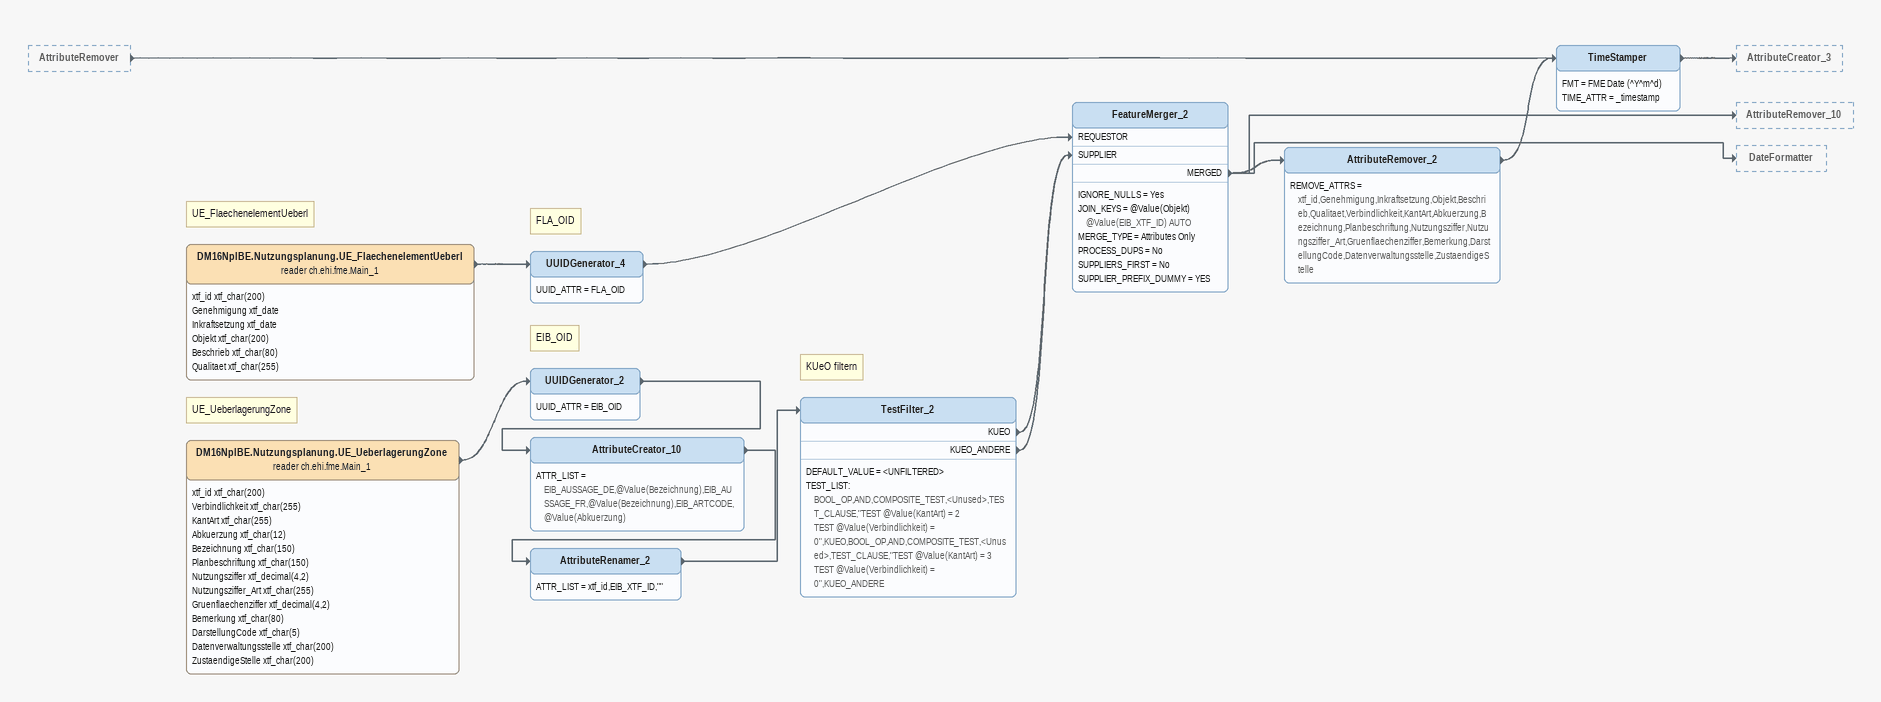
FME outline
AttributeRemover [outside]
    -> TimeStamper
Note: UE_FlaechenelementUeberl
DM16NplBE.Nutzungsplanung.UE_FlaechenelementUeberl (reader ch.ehi.fme.Main_1)
    attributes: xtf_id xtf_char(200), Genehmigung xtf_date, Inkraftsetzung xtf_date, Objekt xtf_char(200), Beschrieb xtf_char(80), Qualitaet xtf_char(255)
    -> UUIDGenerator_4
Note: FLA_OID
UUIDGenerator_4
    UUID_ATTR = FLA_OID
    -> FeatureMerger_2 [REQUESTOR]
Note: UE_UeberlagerungZone
DM16NplBE.Nutzungsplanung.UE_UeberlagerungZone (reader ch.ehi.fme.Main_1)
    attributes: xtf_id xtf_char(200), Verbindlichkeit xtf_char(255), KantArt xtf_char(255), Abkuerzung xtf_char(12), Bezeichnung xtf_char(150), Planbeschriftung xtf_char(150), Nutzungsziffer xtf_decimal(4,2), Nutzungsziffer_Art xtf_char(255), Gruenflaechenziffer xtf_decimal(4,2), Bemerkung xtf_char(80), DarstellungCode xtf_char(5), Datenverwaltungsstelle xtf_char(200), ZustaendigeStelle xtf_char(200)
    -> UUIDGenerator_2
Note: EIB_OID
UUIDGenerator_2
    UUID_ATTR = EIB_OID
    -> AttributeCreator_10
AttributeCreator_10
    ATTR_LIST = EIB_AUSSAGE_DE,@Value(Bezeichnung),EIB_AUSSAGE_FR,@Value(Bezeichnung),EIB_ARTCODE,@Value(Abkuerzung)
    -> AttributeRenamer_2
AttributeRenamer_2
    ATTR_LIST = xtf_id,EIB_XTF_ID,""
    -> TestFilter_2
Note: KUeO filtern
TestFilter_2
    DEFAULT_VALUE = <UNFILTERED>
    TEST_LIST:
      BOOL_OP,AND,COMPOSITE_TEST,<Unused>,TEST_CLAUSE,"TEST @Value(KantArt) = 2
      TEST @Value(Verbindlichkeit) = 0",KUEO,BOOL_OP,AND,COMPOSITE_TEST,<Unused>,TEST_CLAUSE,"TEST @Value(KantArt) = 3
      TEST @Value(Verbindlichkeit) = 0",KUEO_ANDERE
    KUEO -> FeatureMerger_2 [SUPPLIER]
    KUEO_ANDERE -> FeatureMerger_2 [SUPPLIER]
FeatureMerger_2
    IGNORE_NULLS = Yes
    JOIN_KEYS = @Value(Objekt) @Value(EIB_XTF_ID) AUTO
    MERGE_TYPE = Attributes Only
    PROCESS_DUPS = No
    SUPPLIERS_FIRST = No
    SUPPLIER_PREFIX_DUMMY = YES
    MERGED -> AttributeRemover_2
    MERGED -> AttributeRemover_10
    MERGED -> DateFormatter
AttributeRemover_2
    REMOVE_ATTRS = xtf_id,Genehmigung,Inkraftsetzung,Objekt,Beschrieb,Qualitaet,Verbindlichkeit,KantArt,Abkuerzung,Bezeichnung,Planbeschriftung,Nutzungsziffer,Nutzungsziffer_Art,Gruenflaechenziffer,Bemerkung,DarstellungCode,Datenverwaltungsstelle,ZustaendigeStelle
    -> TimeStamper
TimeStamper
    FMT = FME Date (^Y^m^d)
    TIME_ATTR = _timestamp
    -> AttributeCreator_3
